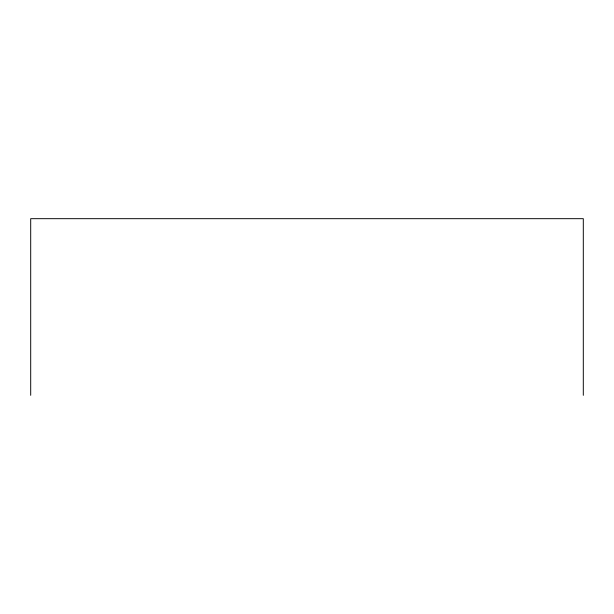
<?xml version="1.0" encoding="UTF-8"?>
<svg xmlns="http://www.w3.org/2000/svg" width="614" height="614" viewBox="0 0 614 614"><rect width="100%" height="100%" fill="white"/><g stroke="black" fill="none" stroke-linecap="round" stroke-linejoin="round"><path stroke-width="0.92" d="M583.3 395.324L583.3 218.676L30.7 218.676L30.7 395.324"/></g></svg>
